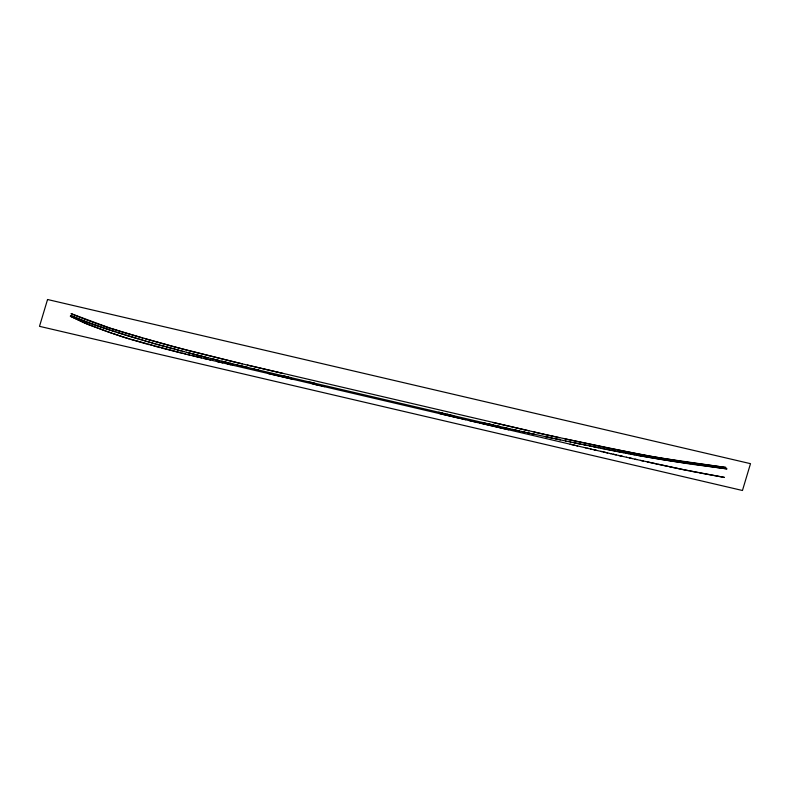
<?xml version="1.0" encoding="UTF-8"?>
<svg xmlns="http://www.w3.org/2000/svg" width="790" height="790" viewBox="0 0 790 790"><rect width="100%" height="100%" fill="white"/><g stroke="black" fill="none" stroke-linecap="round" stroke-linejoin="round"><path stroke-width="1.19" d="M691.902 464.253L727.017 468.914L664.39 460.017A446.952 123.684 12.8 0 1 637.974 455.455L574.182 442.795M690.5 464.056L680.713 462.594M679.311 462.377L636.207 455.139M634.824 454.882L630.677 454.112M629.294 453.855L625.147 453.075M623.764 452.818L616.852 451.485M699.535 472.874L724.46 477.417L683.202 469.615L634.992 459.178M615.479 451.218L611.342 450.409M698.153 472.608L689.887 470.968M605.821 449.312L609.959 450.132M604.449 449.036L600.311 448.207M688.505 470.692L669.258 466.702M593.428 446.804L598.938 447.92M589.301 445.955L592.056 446.518M583.8 444.81L586.555 445.382M581.075 444.237L570.064 441.916M555.311 438.776L565.946 441.047M565.61 440.968L570.765 442.064M552.22 438.104L531.65 433.661M545.021 436.564L560.456 439.872M667.886 466.406L658.277 464.332M564.781 438.875L637.026 453.746A390.191 107.983 12.8 0 0 663.432 458.457L725.98 467.483L682.481 461.548L650.486 456.235L609.07 448.236L544.567 434.411L237.435 362.738L173.593 346.711L123.823 332.481A137.095 37.94 12.8 0 1 119.813 331.247L111.805 328.719M534.741 434.342L527.532 432.762M656.905 464.036L647.316 461.933M529.596 433.216L517.944 430.639M559.636 437.749L533.981 431.992M522.052 431.557L524.797 432.16M640.473 460.402L643.208 461.014M516.581 430.333L512.473 429.404M519.316 430.935L509.066 428.624M629.521 457.943L632.257 458.565M636.71 459.563L626.45 457.242M626.786 457.321L613.119 454.201M507.012 428.16L488.566 423.894M503.941 427.449L509.738 428.782M618.59 455.455L622.688 456.393M528.856 430.817L493 422.512M497.443 425.958L500.179 426.59M603.56 451.999L607.658 452.947M611.075 453.727L600.825 451.357M610.384 453.569L616.2 454.902M483.45 422.709L493.345 425.01M508.711 429.79L468.44 420.379M479.362 422.926L574.893 445.313M590.584 448.987L596.726 450.409M594.001 449.777L595.364 450.093M595.709 450.172L602.187 451.683M283.136 373.502L247.319 365.079M438.746 412.242L440.119 412.568M441.482 412.884L442.844 413.209M444.207 413.526L445.57 413.841M446.943 414.167L448.305 414.483M449.668 414.799L451.031 415.125M452.394 415.441L453.766 415.767M307.725 381.6L309.088 381.925M310.46 382.241L485.159 423.104M227.224 363.923L293.752 379.496M312.86 383.97L314.223 384.296M315.585 384.612L319.683 385.569M321.046 385.885L322.409 386.201M323.781 386.527L477.999 422.611M576.256 445.639L577.618 445.955M216.983 361.524L230.976 364.802M232.339 365.128L233.702 365.444M268.166 373.502L324.463 386.685M570.113 444.197L585.805 447.871M587.177 448.187L588.54 448.503M585.469 447.792L591.266 449.145M283.847 375.991L314.548 383.209M257.254 369.71L285.901 376.475M287.264 376.791L288.626 377.116M289.989 377.432L291.352 377.758M439.793 413.644L460.254 418.453M461.627 418.779L462.989 419.095M464.352 419.421L465.715 419.737M209.143 359.677L210.505 359.993M220.055 362.245L203.692 358.384M221.417 362.571L222.79 362.887M253.165 368.742L258.271 369.957M254.528 369.068L243.616 366.471M206.753 359.114L192.78 355.786M242.214 363.864L188.494 350.602L145.291 338.831M239.528 365.494L248.05 367.528M236.803 364.842L242.935 366.313M201.638 357.9L188.692 354.809M237.83 365.089L229.989 363.203M187.329 354.483L189.719 355.046M232.714 363.864L210.95 358.532M228.636 362.877L221.822 361.218M161.516 348.015L188.01 354.641M184.613 353.811L185.462 354.019M181.888 353.15L183.25 353.486M219.107 360.556L190.588 353.367M180.525 352.824L128.819 338.762A172.852 47.834 12.8 0 1 121.324 336.382L106.413 331.316M206.871 357.515L208.224 357.86M205.509 357.179L196.009 354.759M194.656 354.414L191.94 353.713M189.235 353.012L191.091 353.495M187.882 352.666L190.252 353.278M186.519 352.31L188.553 352.834M186.865 352.399L156.805 344.262M182.46 351.244L183.813 351.599M160.163 347.659L156.104 346.583M179.755 350.523L181.108 350.888M177.049 349.802L178.402 350.168M174.343 349.081L175.696 349.447M172.99 348.716L166.246 346.879M153.408 345.862L154.751 346.227M150.702 345.121L152.055 345.487M164.893 346.514L160.844 345.388M148.006 344.381L149.35 344.756M159.817 345.112L147.207 341.537M146.654 344.006L130.547 339.295M154.109 343.502L155.452 343.887M151.413 342.741L152.766 343.127M148.727 341.971L150.07 342.356M116.574 332.284L147.384 341.586M144.698 340.806L146.041 341.201M142.753 338.1L107.618 327.356A168.191 46.541 12.8 0 1 71.06 313.63L110.472 328.294M142.012 340.026L143.355 340.421M139.326 339.236L140.669 339.631M137.983 338.841L125.926 335.207M129.204 338.88L125.195 337.636A175.972 48.704 12.8 0 1 121.206 336.352L113.237 333.696M124.593 334.802L91.393 323.722A184.05 50.935 12.8 0 1 87.453 322.271L80.896 319.762A138.24 38.256 12.8 0 1 76.986 318.192L75.692 317.659A132.908 36.784 12.8 0 1 71.801 316.02L70.508 315.467L84.105 321.007A184.485 51.054 12.8 0 0 95.353 325.154L97.99 326.082A211.039 58.401 12.8 0 0 105.939 328.808L109.919 330.131M115.251 331.859L111.252 330.566M111.913 333.242L88.233 324.532L70.28 316.207L81.686 321.658A66.429 18.387 12.8 0 0 85.636 323.446L105.307 330.921M47.548 299.509L39.5 326.329L742.452 490.491L750.5 463.671L47.548 299.509"/></g></svg>
